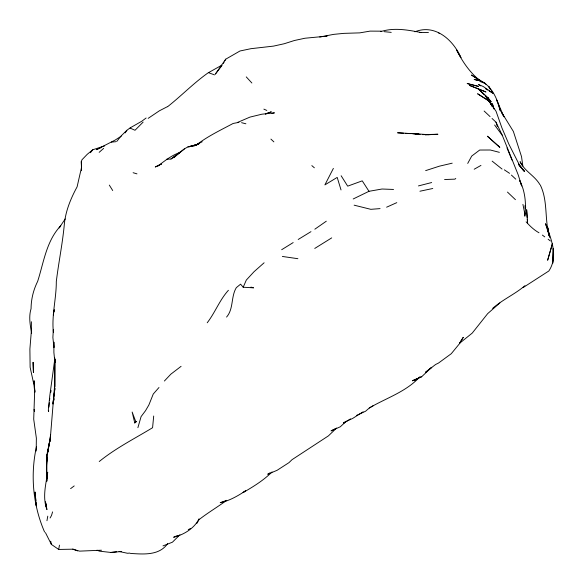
<?xml version="1.0" encoding="UTF-8"?>
<svg xmlns="http://www.w3.org/2000/svg" width="583" height="583" viewBox="0 0 583 583"><rect width="100%" height="100%" fill="white"/><g stroke="black" fill="none" stroke-linecap="round" stroke-linejoin="round"><path stroke-width="0.87" d="M34.827 392.395L34.157 380.779L34.71 390.107L33.712 419.199L36.365 438.139L36.19 451.053M46.975 457.196L46.429 468.914L46.88 454.791L46.829 480.385L46.421 469.687L46.88 454.791L49.191 443.517L47.828 452.058M524.897 212.7L524.817 216.176C526.362 204.13 525.29 191.683 519.81 180.686L521.719 186.006L518.105 174.587L502.306 135.365L496.002 122.19L492.045 118.466M524.991 208.357L525.05 205.755M47.208 478.082L47.274 476.318L47.114 478.045M48.629 410.519L48.593 411.62L48.316 410.366L49.788 395.806L54.787 359.084M46.123 503.646L45.991 506.292L45.576 501.708M53.323 329.665L52.885 337.47L53.92 347.599L53.898 342.155L53.891 352.475L54.919 362.641L54.664 357.896M55.086 359.223L55.006 387.01M46.742 458.887L46.502 462.953L46.917 459.404M48.921 407.072L49.293 402.773M53.818 399.967L53.949 398.451M46.8 481.507L46.961 479.78M47.179 477.623L47.689 472.208C45.86 484.575 42.282 497.335 46.946 509.6L46.028 504.339M53.789 400.565L53.957 398.896M54.372 394.706L54.54 393.037M53.403 332.361C51.479 315.432 56.391 298.591 56.303 281.553C58.65 262.233 62.636 243.184 64.378 223.77C65.748 210.66 70.827 198.344 77.094 186.866L81.489 167.569L81.343 161.425L81.992 159.757L87.261 154.291L92.821 149.744L104.678 145.903M47.74 452.306L50.604 434.75L50.058 441.433L54.62 385.611L54.642 357.962M153.701 416.022L152.578 427.711C134.607 438.642 115.602 448.203 99.234 461.532M47.325 454.653L49.861 440.872M49.511 400.193L49.795 398.429M50.794 392.257L51.078 390.501M36.459 446.716C30.207 475.138 32.961 505.366 44.6 532.06M101.522 550.214L79.58 551.132L72.379 549.193L58.708 549.441L59.459 545.141M53.935 311.679L54.306 309.777L53.286 314.958M46.953 520.721L47.777 516.144M137.894 427.674L141.086 416.597L145.517 410.702L148.854 405.017L153.263 394.021L158.977 387.513M52.579 511.889L51.501 515.518L50.087 517.981M250.967 287.106L253.561 287.842L243.198 287.23L246.317 280.059L254.013 271.736L264.114 262.773M177.458 535.529L173.603 537.264C183.609 534.873 194.482 528.307 199 518.848M333.374 168.4L324.891 184.891L337.2 177.407L341.033 189.934M467.712 163.429L471.705 156.076L479.692 150.035L490.339 150.006L499.391 152.338M223.34 63.394L224.149 61.987M224.951 60.581L225.752 59.175L239.977 50.991L250.93 48.688L273.536 46.108L284.227 43.74L294.415 40.504L304.982 38.23L327.092 36.124L325.321 36.481M196.835 523.439L199.014 519.65C207.861 512.741 217.539 507.042 226.7 500.323M125.17 132.902L126.846 130.315L129.936 128.02M226.568 317.072C233.747 308.888 230.81 296.725 236.319 287.645L240.59 284.169L243.198 287.23M225.752 59.175L215.316 74.165L221.985 65.522M228.405 290.283C219.594 300.034 215.142 312.524 207.22 322.778M65.223 218.946L59.145 227.924L60.734 225.825M60.676 225.861C46.378 240.91 43.725 262.474 37.64 281.414C33.428 289.889 31.118 299.188 31.067 308.662C28.582 316.737 30.148 325.081 31.635 333.185M116.746 141.45L121.22 135.832L126.846 130.315M90.416 152.702L92.821 149.744M134.746 422.93L136.488 421.4L134.746 422.93L132.152 412.035L135.824 421.786M164.399 381.012L170.841 374.177L181.094 366.328M492.628 308.407C502.561 299.582 514.942 294.247 524.948 285.692M176.693 154.721L173.647 157.804L184.534 148.796L187.966 146.88L198.366 144.161M143.126 122.095L135.008 130.279L130.075 128.078M167.627 543.648C159.203 555.759 143.447 554.229 130.526 553.435M179.928 534.757L172.437 542.19L162.992 545.899M272.042 471.931C263.633 480.319 253.437 486.616 243.06 492.584M336.617 428.002L328.433 435.865L292.003 459.695L288.986 462.632L277.071 470.321L267.721 474.241L269.791 472.93M421.691 376.72L412.407 380.765L421.691 376.72L431.704 367.297L425.539 372.267L435.625 364.477L438.467 363.078L451.264 353.713L460.293 342.717L472.245 333.082L487.68 313.625L499.842 302.971M350.485 418.878L345.049 422.376L340.319 426.778L331.042 430.91L335.021 428.833M419.913 376.749C406.169 391.842 386.434 397.912 369.258 407.962M99.161 152.331L103.643 148.381M167.503 106.776C181.473 95.772 193.826 82.895 208.401 72.649L214.537 74.886M244.787 491.338C237.274 496.235 229.192 500.863 220.221 502.692L225.891 500.615M243.716 492.067L245.683 490.507M70.609 488.641L74.209 485.916M166.403 159.29L170.972 159.021L184.534 148.796M455.782 178.485L454.893 179.149L444.581 179.52M170.972 159.021L180.708 151.857L179.302 152.644C171.242 155.646 164.581 160.923 158.015 166.017M414.542 380.735L417.771 378.418M314.835 229.206L326.305 221.197M343.642 423.309L345.049 422.376M148.177 118.356L159.327 110.836L167.037 106.857M146.136 117.992L141.749 121.264L130.352 127.764M523.155 287.557L548.865 270.971C558.725 256.097 550.957 238.491 545.55 223.697L549.645 237.084M121.279 136.145L115.172 140.058L96.37 149.671L101.347 147.484M314.747 248.438L331.705 237.886M281.676 249.713L293.176 242.586M298.19 239.482L310.965 231.662M373.521 405.52L369.141 408.151L365.541 411.255L356.351 415.504M188.258 529.714L190.575 528.387M474.19 169.23L480.96 165.412M363.107 411.817L352.628 418.456L343.402 422.653M208.882 72.423L221.78 65.223M199.328 143.498L195.626 145.553C207.169 136.509 220.265 130.322 233.134 123.458L238.964 122.35M187.966 146.88L193.833 145.932L202.228 141.749M161.455 163.969L155.267 167L161.578 163.969M353.196 198.971L368.988 191.304L382.033 189.016L393.54 189.446M386.609 207.198L396.79 202.644M237.478 122.459L249.969 117.103L261.905 114.202L274.447 112.847L271.904 113.415M265.367 114.079L271.299 111.834L265.644 113.845M193.833 145.932L196.282 145.058M425.641 170.63L439.356 166.184L452.204 163.174M198.723 144.059L188.892 146.785L197.513 144.416M319.717 37.028L333.709 34.361L343.919 33.362L359.718 32.874L370.118 31.11L381.391 31.169M418.448 185.919L431.66 182.537M419.92 191.231L432.768 188.498M414.928 31.788C435.319 23.633 453.319 40.118 460.964 57.666L456.372 49.526C462.37 61.587 469.978 72.839 480.691 81.205M115.886 141.698L111.346 142.106M380.801 31.577C394.101 27.386 407.765 29.944 421.115 32.539M96.982 550.184L99.489 551.175L110.887 552.444L116.607 551.788M110.887 552.444L121.534 551.518M380.065 208.619L370.824 209.326L354.129 205.172M129.936 553.099L127.451 553.252L119.056 551.503M425.262 134.892L437.92 134.243L422.682 134.629M419.345 32.531L428.432 32.568M410.49 133.638L405.316 133.339M415.657 133.886L418.244 134.003L397.555 132.793L403.596 133.216M429.124 134.702L411.503 133.514L420.103 134.374M384.095 31.664L391.229 32.378M282.361 256.454L297.884 258.699M241.573 122.685L245.902 123.785M133.113 172.714L136.969 173.858M477.506 80.614L474.161 79.426C490.092 81.11 497.051 97.521 500.44 111.171L497.343 101.493L503.931 116.811L501.774 112.942M480.02 81.511L485.041 83.296L486.28 84.506M72.788 548.975L77.721 550.899M263.859 109.123L266.817 110.442M485.041 83.296L471.487 75.032L480.632 81.226M538.991 232.777C534.043 230.023 529.874 226 526.106 221.81M480.684 85.869L478.366 84.477L483.241 86.517L493.05 93.302L489.188 90.977M485.326 88.652L487.643 90.044M504.31 169.813L509.557 173.326M45.43 532.592L51.362 544.405L58.708 549.441M542.387 235.087L544.762 236.887M548.115 239.19L550.374 240.961M492.161 161.141L502.065 169.063M438.401 32.655L439.56 33.646M311.832 165.608L314.354 167.795M270.906 139.097L273.879 141.88M511.422 175.082L515.78 179.17M484.123 111.01L490.063 116.6M507.465 192.077L515.445 199.685M484.422 95.029L478.257 88.856L469.541 85.41L485.967 91.983L478.257 88.856L488.066 97.762L491.207 101.814L488.736 99.343M246.259 76.898L251.871 83.005M518.411 164.34L524.489 171.402L519.737 165.594L508.893 144.205L501.934 127.947L496.053 111.287L485.289 95.634L492.584 106.689M518.484 164.1L523.928 170.965L518.433 164.049M494.624 125.024L502.306 135.365M539.938 184.68C534.728 175.643 524.583 171.285 520.072 161.688L522.011 164.902M368.988 191.304L362.247 180.847L347.679 186.159L341.142 175.753M109.312 185.102L112.708 190.532M490.361 89.184L488.612 86.233L490.354 89.265M491.236 90.664L492.11 92.143M501.46 112.125L513.383 131.459L521.53 156.652L522.849 166.06M496.446 99.897L497.321 101.413L496.454 99.868M492.62 106.769L489.705 101.478L477.703 93.827L489.705 101.478L491.323 104.393L488.066 97.762L492.059 106.179M506.984 147.914L511.976 160.055M540.354 185.154C547.918 200.705 544.566 218.676 549.04 235.117L547.561 227.122L549.718 237.092M493.91 108.788L492.373 103.694L493.925 108.868M496.002 122.19L497.292 126.46M525.247 205.529L525.684 207.271L525.385 205.646M522.929 204.385L524.875 214.092M34.594 411.132L34.215 409.375L34.361 411.073M50.736 541.192L51.362 544.405M547.561 227.122L549.208 235.947M34.674 391.674L33.982 384.999L30.127 367.312L29.893 349.035L31.387 330.648L31.38 321.736M35.84 500.651L35.053 491.994L36.306 505.847L35.993 502.386M527.178 217.452L526.646 209.669L527.593 223.5L527.294 219.179M34.71 390.107L34.812 391.893M81.489 167.569L81.467 170.732L81.343 161.425L81.489 167.569M553.26 248.577L552.742 263.152L553.26 248.577M53.454 399.384L52.915 404.041L54.911 388.38L53.454 399.384M552.451 243.519L547.677 260.127L552.451 243.519M463.252 337.338L459.389 343.555L463.252 337.338M470.641 84.411L467.158 83.507L478.439 86.401L470.641 84.411M498.531 146.144L487.395 136.189L499.828 147.412L498.531 146.144M33.42 372.333L33.085 362.349L33.42 372.333"/></g></svg>
